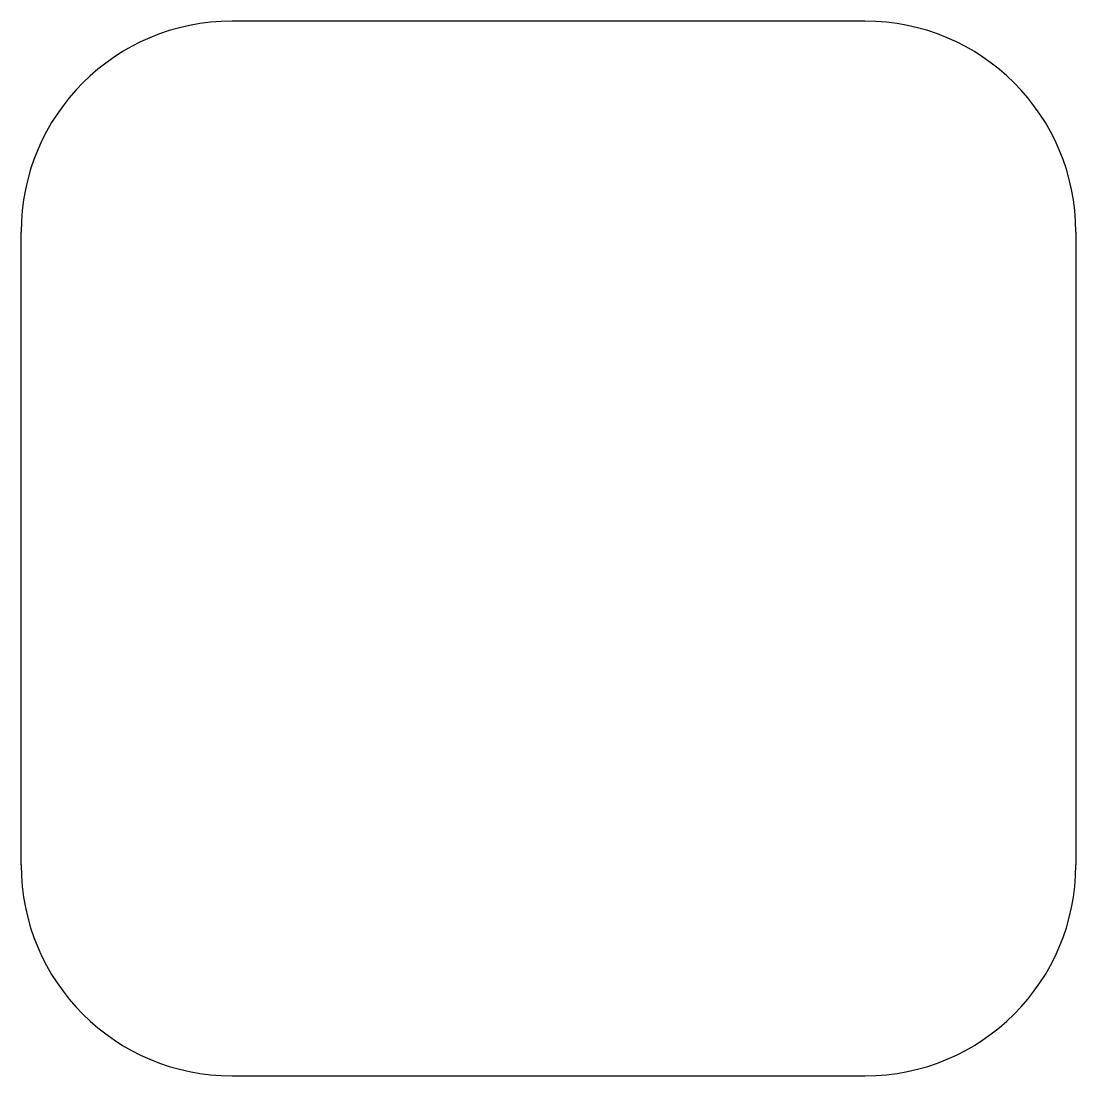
# Model space of a CAD drawing. Extents: x 0 to 100, y 0 to 100.
import ezdxf

# ---------------------------------------------------------------- set-up
doc = ezdxf.new("R2010")
doc.units = 0

msp = doc.modelspace()

# ---------------------------------------------------------------- linework, layer by layer
for p, q in [((80, 100), (20, 100)), ((0, 20), (0, 80)), ((100, 80), (100, 20)), ((20, 0), (80, 0))]:
    msp.add_line(p, q)
for centre, start, end in [((20, 80), 90, 180), ((80, 80), 0, 90), ((20, 20), 180, 270), ((80, 20), 270, 0)]:
    msp.add_arc(centre, 20, start, end)

doc.saveas('drawing.dxf')
